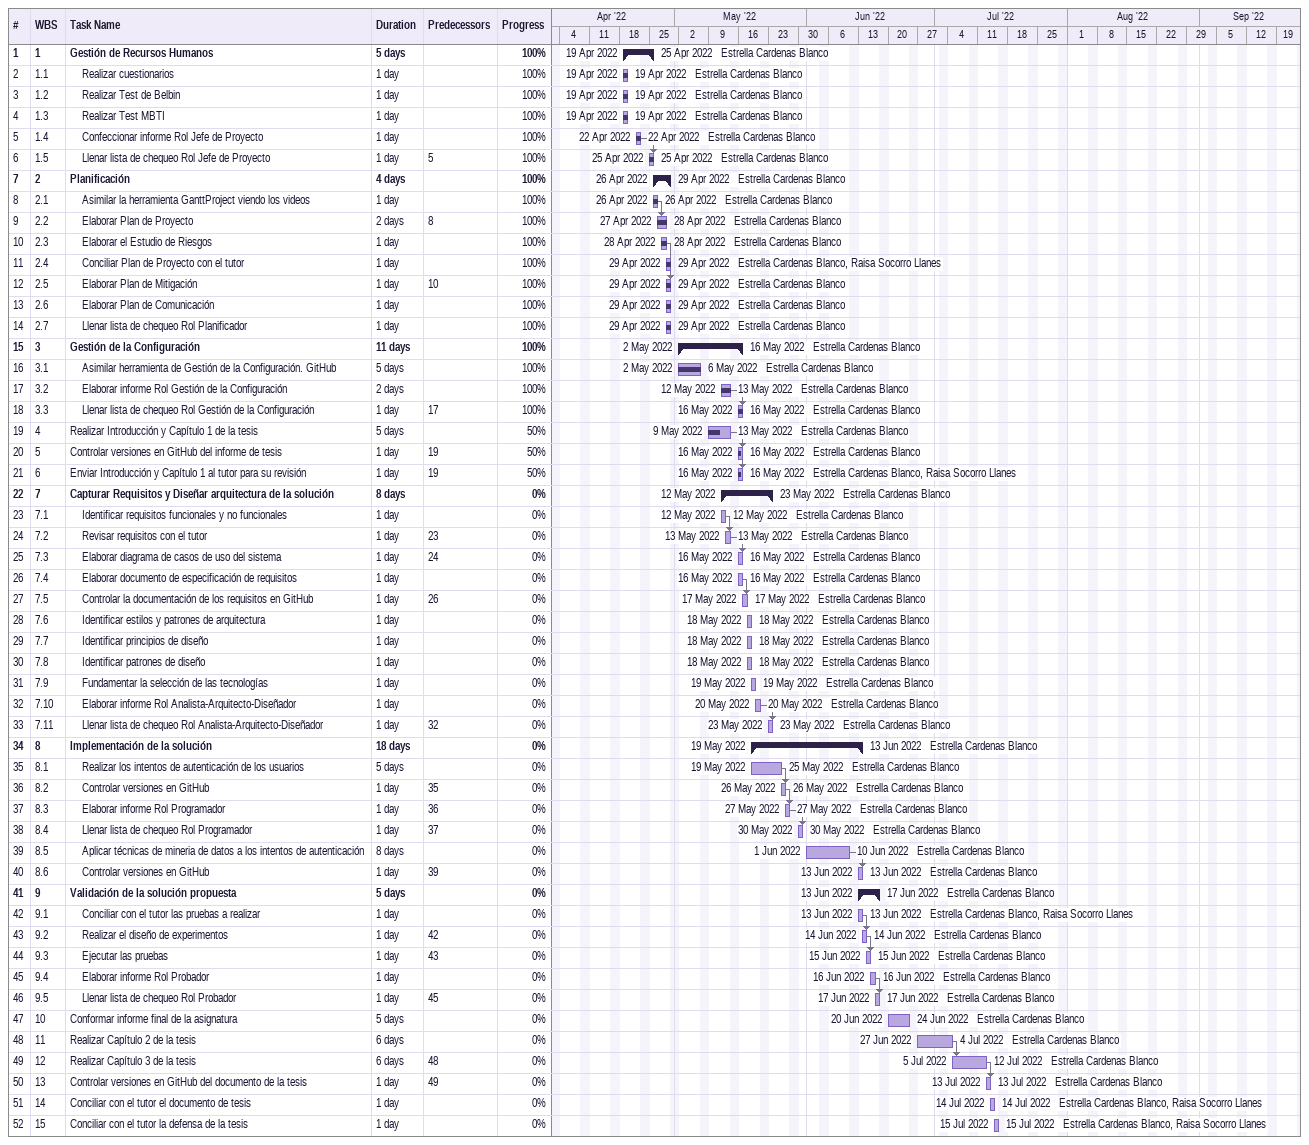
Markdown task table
| ID | WBS | Task | Duration | Start | Finish | Predecessors | Resources | % complete |
|---|---|---|---|---|---|---|---|---|
| 1 | 1 | **Gestión de Recursos Humanos** | 5d | 2022-04-19 | 2022-04-25 |  | Estrella Cardenas Blanco | 100 |
| 2 | 1.1 | Realizar cuestionarios | 1d | 2022-04-19 | 2022-04-19 |  | Estrella Cardenas Blanco | 100 |
| 3 | 1.2 | Realizar Test de Belbin | 1d | 2022-04-19 | 2022-04-19 |  | Estrella Cardenas Blanco | 100 |
| 4 | 1.3 | Realizar Test MBTI | 1d | 2022-04-19 | 2022-04-19 |  | Estrella Cardenas Blanco | 100 |
| 5 | 1.4 | Confeccionar informe Rol Jefe de Proyecto | 1d | 2022-04-22 | 2022-04-22 |  | Estrella Cardenas Blanco | 100 |
| 6 | 1.5 | Llenar lista de chequeo Rol Jefe de Proyecto | 1d | 2022-04-25 | 2022-04-25 | 5 | Estrella Cardenas Blanco | 100 |
| 7 | 2 | **Planificación** | 4d | 2022-04-26 | 2022-04-29 |  | Estrella Cardenas Blanco | 100 |
| 8 | 2.1 | Asimilar la herramienta GanttProject viendo los videos | 1d | 2022-04-26 | 2022-04-26 |  | Estrella Cardenas Blanco | 100 |
| 9 | 2.2 | Elaborar Plan de Proyecto | 2d | 2022-04-27 | 2022-04-28 | 8 | Estrella Cardenas Blanco | 100 |
| 10 | 2.3 | Elaborar el Estudio de Riesgos | 1d | 2022-04-28 | 2022-04-28 |  | Estrella Cardenas Blanco | 100 |
| 11 | 2.4 | Conciliar Plan de Proyecto con el tutor | 1d | 2022-04-29 | 2022-04-29 |  | Estrella Cardenas Blanco, Raisa Socorro Llanes | 100 |
| 12 | 2.5 | Elaborar Plan de Mitigación | 1d | 2022-04-29 | 2022-04-29 | 10 | Estrella Cardenas Blanco | 100 |
| 13 | 2.6 | Elaborar Plan de Comunicación | 1d | 2022-04-29 | 2022-04-29 |  | Estrella Cardenas Blanco | 100 |
| 14 | 2.7 | Llenar lista de chequeo Rol Planificador | 1d | 2022-04-29 | 2022-04-29 |  | Estrella Cardenas Blanco | 100 |
| 15 | 3 | **Gestión de la Configuración** | 11d | 2022-05-02 | 2022-05-16 |  | Estrella Cardenas Blanco | 100 |
| 16 | 3.1 | Asimilar herramienta de Gestión de la Configuración. GitHub | 5d | 2022-05-02 | 2022-05-06 |  | Estrella Cardenas Blanco | 100 |
| 17 | 3.2 | Elaborar informe Rol Gestión de la Configuración | 2d | 2022-05-12 | 2022-05-13 |  | Estrella Cardenas Blanco | 100 |
| 18 | 3.3 | Llenar lista de chequeo Rol Gestión de la Configuración | 1d | 2022-05-16 | 2022-05-16 | 17 | Estrella Cardenas Blanco | 100 |
| 19 | 4 | Realizar Introducción y Capítulo 1 de la tesis | 5d | 2022-05-09 | 2022-05-13 |  | Estrella Cardenas Blanco | 50 |
| 20 | 5 | Controlar versiones en GitHub del informe de tesis | 1d | 2022-05-16 | 2022-05-16 | 19 | Estrella Cardenas Blanco | 50 |
| 21 | 6 | Enviar Introducción y Capítulo 1 al tutor para su revisión | 1d | 2022-05-16 | 2022-05-16 | 19 | Estrella Cardenas Blanco, Raisa Socorro Llanes | 50 |
| 22 | 7 | **Capturar Requisitos y Diseñar arquitectura de la solución** | 8d | 2022-05-12 | 2022-05-23 |  | Estrella Cardenas Blanco | 0 |
| 23 | 7.1 | Identificar requisitos funcionales y no funcionales | 1d | 2022-05-12 | 2022-05-12 |  | Estrella Cardenas Blanco | 0 |
| 24 | 7.2 | Revisar requisitos con el tutor | 1d | 2022-05-13 | 2022-05-13 | 23 | Estrella Cardenas Blanco | 0 |
| 25 | 7.3 | Elaborar diagrama de casos de uso del sistema | 1d | 2022-05-16 | 2022-05-16 | 24 | Estrella Cardenas Blanco | 0 |
| 26 | 7.4 | Elaborar documento de especificación de requisitos | 1d | 2022-05-16 | 2022-05-16 |  | Estrella Cardenas Blanco | 0 |
| 27 | 7.5 | Controlar la documentación de los requisitos en GitHub | 1d | 2022-05-17 | 2022-05-17 | 26 | Estrella Cardenas Blanco | 0 |
| 28 | 7.6 | Identificar estilos y patrones de arquitectura | 1d | 2022-05-18 | 2022-05-18 |  | Estrella Cardenas Blanco | 0 |
| 29 | 7.7 | Identificar principios de diseño | 1d | 2022-05-18 | 2022-05-18 |  | Estrella Cardenas Blanco | 0 |
| 30 | 7.8 | Identificar patrones de diseño | 1d | 2022-05-18 | 2022-05-18 |  | Estrella Cardenas Blanco | 0 |
| 31 | 7.9 | Fundamentar la selección de las tecnologías | 1d | 2022-05-19 | 2022-05-19 |  | Estrella Cardenas Blanco | 0 |
| 32 | 7.10 | Elaborar informe Rol Analista-Arquitecto-Diseñador | 1d | 2022-05-20 | 2022-05-20 |  | Estrella Cardenas Blanco | 0 |
| 33 | 7.11 | Llenar lista de chequeo Rol Analista-Arquitecto-Diseñador | 1d | 2022-05-23 | 2022-05-23 | 32 | Estrella Cardenas Blanco | 0 |
| 34 | 8 | **Implementación de la solución** | 18d | 2022-05-19 | 2022-06-13 |  | Estrella Cardenas Blanco | 0 |
| 35 | 8.1 | Realizar los intentos de autenticación de los usuarios | 5d | 2022-05-19 | 2022-05-25 |  | Estrella Cardenas Blanco | 0 |
| 36 | 8.2 | Controlar versiones en GitHub | 1d | 2022-05-26 | 2022-05-26 | 35 | Estrella Cardenas Blanco | 0 |
| 37 | 8.3 | Elaborar informe Rol Programador | 1d | 2022-05-27 | 2022-05-27 | 36 | Estrella Cardenas Blanco | 0 |
| 38 | 8.4 | Llenar lista de chequeo Rol Programador | 1d | 2022-05-30 | 2022-05-30 | 37 | Estrella Cardenas Blanco | 0 |
| 39 | 8.5 | Aplicar técnicas de mineria de datos a los intentos de autenticación | 8d | 2022-06-01 | 2022-06-10 |  | Estrella Cardenas Blanco | 0 |
| 40 | 8.6 | Controlar versiones en GitHub | 1d | 2022-06-13 | 2022-06-13 | 39 | Estrella Cardenas Blanco | 0 |
| 41 | 9 | **Validación de la solución propuesta** | 5d | 2022-06-13 | 2022-06-17 |  | Estrella Cardenas Blanco | 0 |
| 42 | 9.1 | Conciliar con el tutor las pruebas a realizar | 1d | 2022-06-13 | 2022-06-13 |  | Estrella Cardenas Blanco, Raisa Socorro Llanes | 0 |
| 43 | 9.2 | Realizar el diseño de experimentos | 1d | 2022-06-14 | 2022-06-14 | 42 | Estrella Cardenas Blanco | 0 |
| 44 | 9.3 | Ejecutar las pruebas | 1d | 2022-06-15 | 2022-06-15 | 43 | Estrella Cardenas Blanco | 0 |
| 45 | 9.4 | Elaborar informe Rol Probador | 1d | 2022-06-16 | 2022-06-16 |  | Estrella Cardenas Blanco | 0 |
| 46 | 9.5 | Llenar lista de chequeo Rol Probador | 1d | 2022-06-17 | 2022-06-17 | 45 | Estrella Cardenas Blanco | 0 |
| 47 | 10 | Conformar informe final de la asignatura | 5d | 2022-06-20 | 2022-06-24 |  | Estrella Cardenas Blanco | 0 |
| 48 | 11 | Realizar Capítulo 2 de la tesis | 6d | 2022-06-27 | 2022-07-04 |  | Estrella Cardenas Blanco | 0 |
| 49 | 12 | Realizar Capítulo 3 de la tesis | 6d | 2022-07-05 | 2022-07-12 | 48 | Estrella Cardenas Blanco | 0 |
| 50 | 13 | Controlar versiones en GitHub del documento de la tesis | 1d | 2022-07-13 | 2022-07-13 | 49 | Estrella Cardenas Blanco | 0 |
| 51 | 14 | Conciliar con el tutor el documento de tesis | 1d | 2022-07-14 | 2022-07-14 |  | Estrella Cardenas Blanco, Raisa Socorro Llanes | 0 |
| 52 | 15 | Conciliar con el tutor la defensa de la tesis | 1d | 2022-07-15 | 2022-07-15 |  | Estrella Cardenas Blanco, Raisa Socorro Llanes | 0 |
